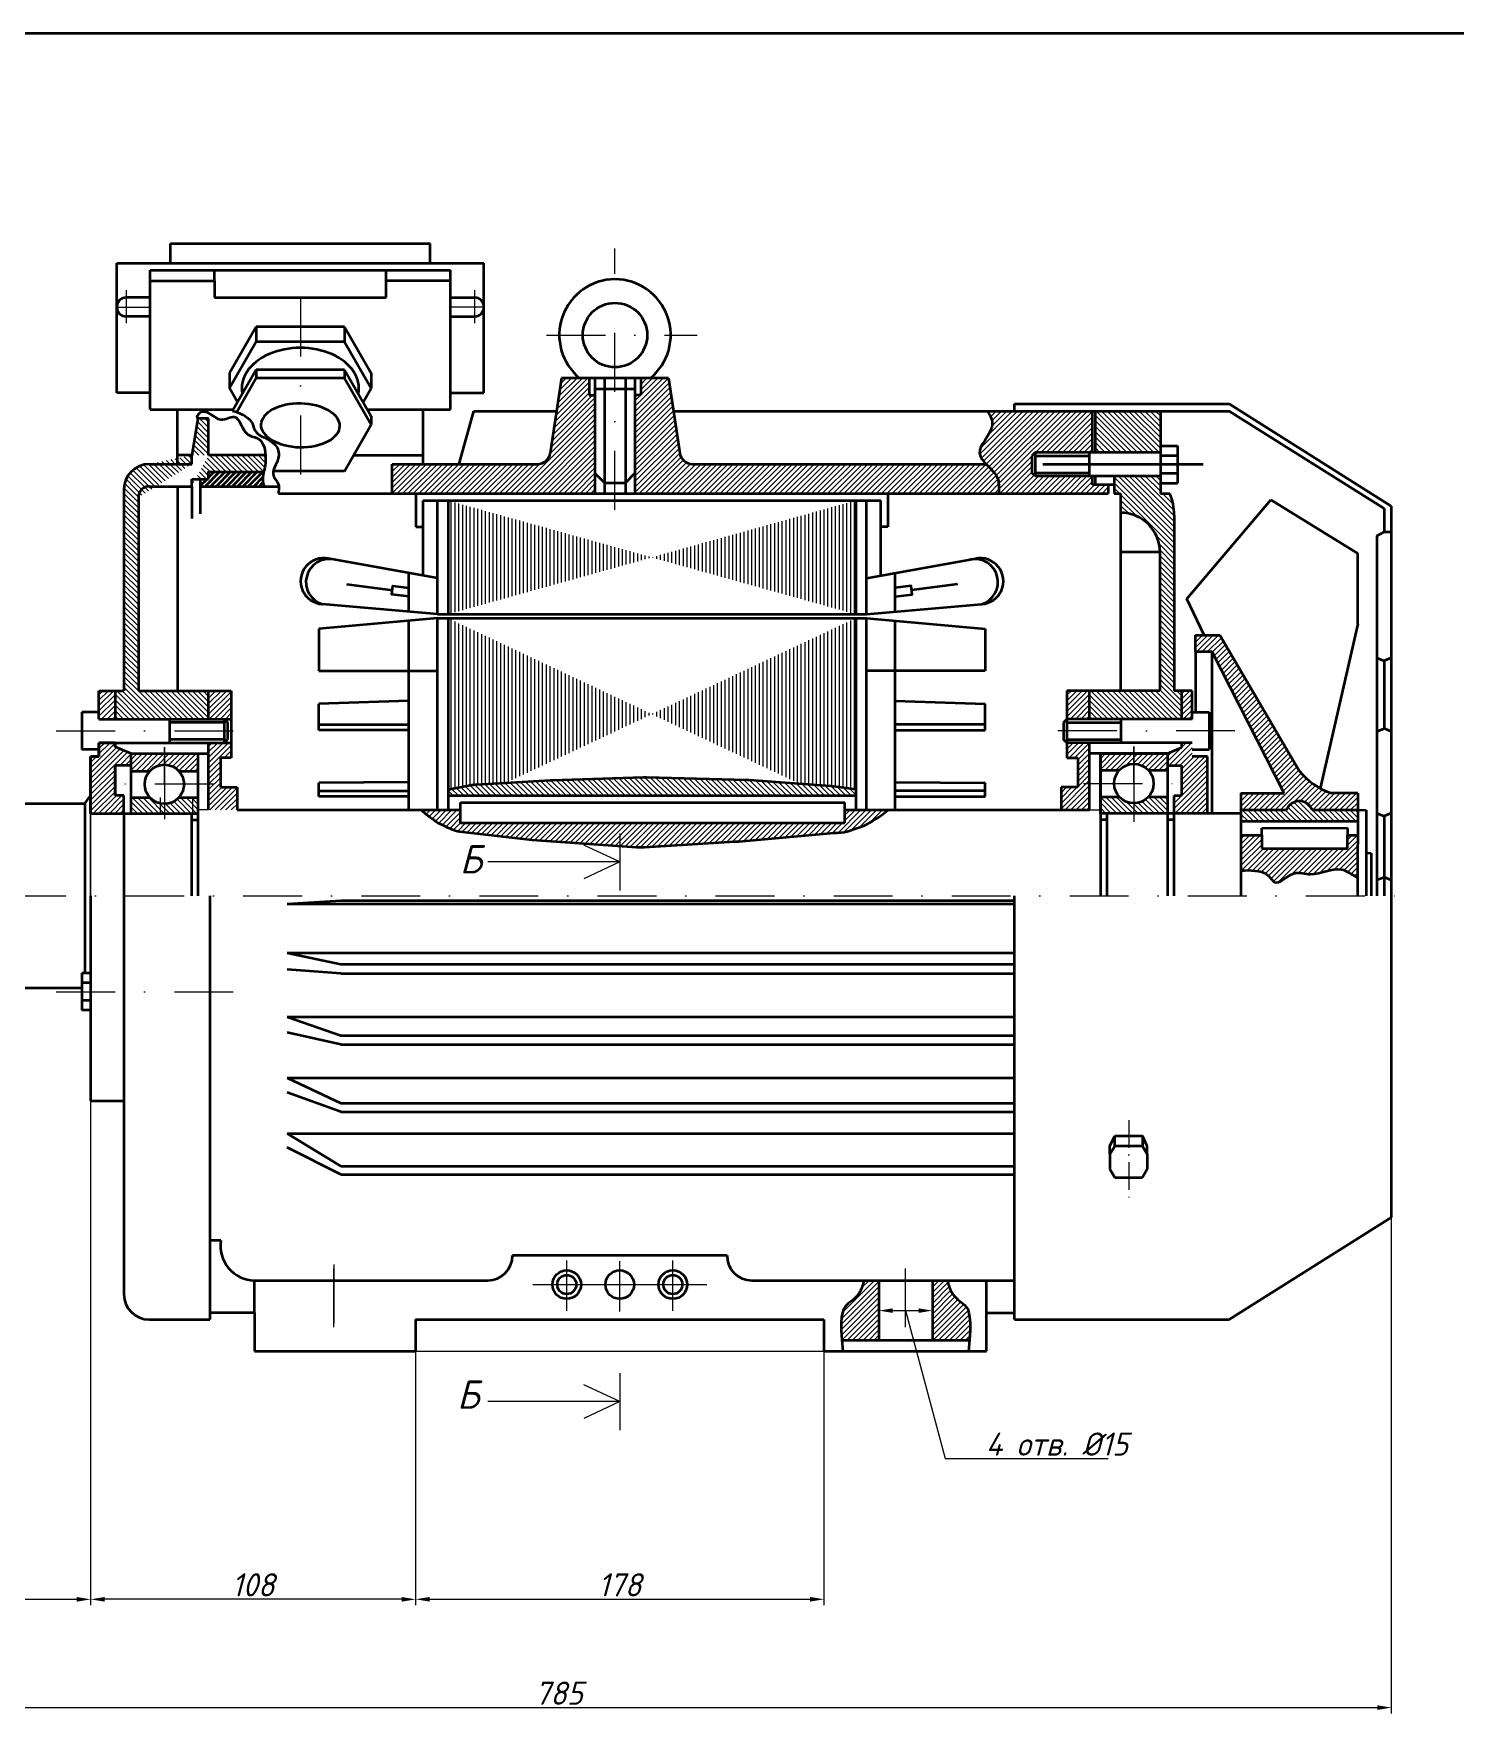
# Model space of a CAD drawing. Header units: millimetres. Extents: x 20 to 1445, y 5 to 729.
# Drawn here: x 203.1 to 510.2, y 226.2 to 589 of the extents above; entities that cross this region are included whole.
import ezdxf

# ---------------------------------------------------------------- set-up
doc = ezdxf.new("R2010")
doc.units = ezdxf.units.MM
doc.linetypes.add('ACAD_ISO10W100', pattern=[18, 12, -3, 0, -3])
doc.linetypes.add('DASHDOT', pattern=[25.4, 12.7, -6.35, 0, -6.35])
doc.styles.add('GOST', font='isocp3.shx', dxfattribs={"oblique": 15})
doc.styles.add('ЕСКД', font='GOST Common.ttf', dxfattribs={"oblique": 15})
doc.dimstyles.new('GOST', dxfattribs={"dimscale": 0, "dimtxt": 3, "dimasz": 3, "dimexe": 1.25, "dimexo": 0, "dimtad": 1, "dimtoh": 1, "dimdec": 3, "dimdsep": 46, "dimtxsty": 'GOST', "dimcen": 5, "dimadec": 3, "dimazin": 2, "dimtfac": 1, "dimtdec": 4, "dimtmove": 1, "dimatfit": 3, "dimfxl": 1, "dimtolj": 1, "dimtzin": 0, "dimarcsym": 0})

# ---------------------------------------------------------------- blocks, each defined once
blk = doc.blocks.new('*D1')
at = {"color": 0, "lineweight": -2, "transparency": 16777216}
for p, q in [((496.33, 410.12), (496.33, 226.17)), ((136.8, 382.86), (136.8, 226.17)), ((139.8, 227.42), (493.33, 227.42))]:
    blk.add_line(p, q, dxfattribs=at)
at = {"color": 0, "transparency": 16777216}
for points in [[(139.8, 227.92), (139.8, 226.92), (136.8, 227.42)], [(493.33, 227.92), (493.33, 226.92), (496.33, 227.42)]]:
    blk.add_solid(points, dxfattribs=at)
at = {"layer": 'Defpoints', "color": 0, "transparency": 16777216}
for p in [(496.33, 410.12), (136.8, 382.86), (496.33, 227.42)]:
    blk.add_point(p, dxfattribs=at)
at = {"color": 0, "transparency": 16777216, "insert": (316.56, 230.54), "char_height": 3, "attachment_point": 5, "style": 'ЕСКД'}
blk.add_mtext('\\A1;{\\H1.6667x;785}', dxfattribs=at)
blk = doc.blocks.new('*D2')
at = {"color": 0, "lineweight": -2, "transparency": 16777216}
for p, q in [((285.64, 304.42), (285.64, 249.57)), ((373.82, 304.42), (373.82, 249.57)), ((288.64, 250.82), (370.82, 250.82))]:
    blk.add_line(p, q, dxfattribs=at)
at = {"color": 0, "transparency": 16777216}
for points in [[(288.64, 251.32), (288.64, 250.32), (285.64, 250.82)], [(370.82, 251.32), (370.82, 250.32), (373.82, 250.82)]]:
    blk.add_solid(points, dxfattribs=at)
at = {"layer": 'Defpoints', "color": 0, "transparency": 16777216}
for p in [(285.64, 304.42), (373.82, 304.42), (373.82, 250.82)]:
    blk.add_point(p, dxfattribs=at)
at = {"color": 0, "transparency": 16777216, "insert": (329.73, 253.94), "char_height": 3, "width": 12.7649, "attachment_point": 5, "style": 'ЕСКД'}
blk.add_mtext('\\A1;{\\H1.6667x;178}', dxfattribs=at)
blk = doc.blocks.new('*D3')
at = {"color": 0, "lineweight": -2, "transparency": 16777216}
for p, q in [((215.45, 385.01), (215.45, 249.56)), ((285.64, 304.42), (285.64, 249.56)), ((282.64, 250.81), (218.45, 250.81))]:
    blk.add_line(p, q, dxfattribs=at)
at = {"color": 0, "transparency": 16777216}
for points in [[(218.45, 251.31), (218.45, 250.31), (215.45, 250.81)], [(282.64, 251.31), (282.64, 250.31), (285.64, 250.81)]]:
    blk.add_solid(points, dxfattribs=at)
at = {"layer": 'Defpoints', "color": 0, "transparency": 16777216}
for p in [(215.45, 385.01), (285.64, 304.42), (215.45, 250.81)]:
    blk.add_point(p, dxfattribs=at)
at = {"color": 0, "transparency": 16777216, "insert": (250.54, 253.94), "char_height": 3, "attachment_point": 5, "style": 'ЕСКД'}
blk.add_mtext('\\A1;{\\H1.6667x;108}', dxfattribs=at)
blk = doc.blocks.new('*D4')
at = {"color": 0, "lineweight": -2, "transparency": 16777216}
for p, q in [((215.45, 385.01), (215.45, 249.56)), ((136.8, 382.86), (136.8, 249.56)), ((139.8, 250.81), (212.45, 250.81))]:
    blk.add_line(p, q, dxfattribs=at)
at = {"color": 0, "transparency": 16777216}
for points in [[(139.8, 251.31), (139.8, 250.31), (136.8, 250.81)], [(212.45, 251.31), (212.45, 250.31), (215.45, 250.81)]]:
    blk.add_solid(points, dxfattribs=at)
at = {"layer": 'Defpoints', "color": 0, "transparency": 16777216}
for p in [(215.45, 385.01), (136.8, 382.86), (215.45, 250.81)]:
    blk.add_point(p, dxfattribs=at)
at = {"color": 0, "transparency": 16777216, "insert": (176.12, 253.94), "char_height": 3, "attachment_point": 5, "style": 'ЕСКД'}
blk.add_mtext('\\A1;{\\H1.6667x;110}', dxfattribs=at)
blk = doc.blocks.new('*D10')
at = {"color": 0, "lineweight": -2, "transparency": 16777216}
for p, q in [((385.69, 319.7), (385.69, 311.92)), ((397.25, 319.7), (397.25, 311.92)), ((388.69, 313.17), (394.25, 313.17)), ((391.47, 313.17), (400.03, 281.21)), ((400.03, 281.21), (435.23, 281.21))]:
    blk.add_line(p, q, dxfattribs=at)
at = {"color": 0, "transparency": 16777216}
for points in [[(388.69, 313.67), (388.69, 312.67), (385.69, 313.17)], [(394.25, 313.67), (394.25, 312.67), (397.25, 313.17)]]:
    blk.add_solid(points, dxfattribs=at)
at = {"layer": 'Defpoints', "color": 0, "transparency": 16777216}
for p in [(385.69, 319.7), (397.25, 319.7), (397.25, 313.17)]:
    blk.add_point(p, dxfattribs=at)
at = {"color": 0, "transparency": 16777216, "insert": (424.15, 284.34), "char_height": 3, "width": 46.9932, "attachment_point": 5, "style": 'ЕСКД'}
blk.add_mtext('\\A1;{\\H1.6667x;4 отв. %%C15}', dxfattribs=at)

msp = doc.modelspace()

# ---------------------------------------------------------------- hatches: boundary and pattern name
at = {"transparency": 33554687}
h = msp.add_hatch(dxfattribs=at)
h.set_pattern_fill('ANSI31', color=256, scale=0.2588, style=0)
h.paths.add_polyline_path([(280.5682, 496.0261), (280.5682, 489.6641), (324.3803, 489.6641), (324.3803, 510.9094), (323.1547, 510.9094), (323.1547, 514.5581), (317.1175, 514.5581), (314.7262, 498.4045, -0.37179416), (311.9697, 496.0261)])
h = msp.add_hatch(dxfattribs=at)
h.set_pattern_fill('ANSI31', color=256, scale=0.2588, style=0)
edge = h.paths.add_edge_path()
edge.add_arc((345.4304, 498.8126), 2.7865, 188.420639, 270, ccw=False)
edge.add_line((342.6739, 498.4045), (340.2826, 514.5581))
edge.add_line((340.2826, 514.5581), (334.2455, 514.5581))
edge.add_line((334.2455, 514.5581), (334.2455, 510.9094))
edge.add_line((334.2455, 510.9094), (333.0198, 510.9094))
edge.add_line((333.0198, 510.9094), (333.0198, 489.6641))
edge.add_line((333.0198, 489.6641), (411.5951, 489.6641))
edge.add_spline(control_points=[(411.5951, 489.6641), (411.5888, 491.004), (411.7339, 493.3247), (409.7655, 495.0699), (408.8526, 496.0261)], knot_values=[34.77388704, 34.77388704, 34.77388704, 34.77388704, 40.46308033, 47.64627393, 47.64627393, 47.64627393, 47.64627393], degree=3, periodic=0)
edge.add_line((408.8526, 496.0261), (345.4304, 496.0261))
h = msp.add_hatch(dxfattribs=at)
h.set_pattern_fill('ANSI31', color=256, scale=0.2588, angle=90)
edge = h.paths.add_edge_path()
edge.add_arc((228.1156, 488.8539), 2.3545, 90, 180, ccw=False)
edge.add_line((228.1156, 491.2084), (237.3267, 491.2084))
edge.add_line((237.3267, 491.2084), (237.3267, 492.7527))
edge.add_line((237.3267, 492.7527), (240.9302, 492.7527))
edge.add_line((240.9302, 492.7527), (240.9302, 494.3139))
edge.add_line((240.9302, 494.3139), (252.8514, 494.3139))
edge.add_spline(control_points=[(252.8514, 494.3139), (252.9172, 494.6145), (253.1639, 495.6807), (253.262, 496.7729), (253.2264, 497.7341), (253.2149, 497.9174)], knot_values=[19.54922402, 19.54922402, 19.54922402, 19.54922402, 20.37123692, 22.49416453, 22.98678293, 22.98678293, 22.98678293, 22.98678293], degree=3, periodic=0)
edge.add_line((253.2149, 497.9174), (240.9302, 497.9174))
edge.add_line((240.9302, 497.9174), (240.9302, 505.8965))
edge.add_line((240.9302, 505.8965), (238.6137, 505.8965))
edge.add_line((238.6137, 505.8965), (237.3267, 497.9174))
edge.add_line((237.3267, 497.9174), (237.3267, 496.0261))
edge.add_line((237.3267, 496.0261), (228.1156, 496.0261))
edge.add_arc((228.1156, 490.566), 5.4601, 90, 180)
edge.add_line((222.6555, 490.566), (222.6555, 447.0453))
edge.add_line((222.6555, 447.0453), (220.7251, 447.0453))
edge.add_line((220.7251, 447.0453), (220.7251, 440.9447))
edge.add_line((220.7251, 440.9447), (240.9302, 440.9447))
edge.add_line((240.9302, 440.9447), (240.9302, 447.0453))
edge.add_line((240.9302, 447.0453), (225.761, 447.0453))
edge.add_line((225.761, 447.0453), (225.761, 488.8539))
edge = h.paths.add_edge_path()
edge.add_line((240.9302, 497.9174), (240.9302, 505.8965))
edge.add_line((238.6137, 505.8965), (237.3267, 497.9174))
edge.add_line((228.1156, 496.0261), (237.3267, 496.0261))
edge.add_arc((228.1156, 490.566), 5.4601, 90, 180)
edge.add_line((228.1156, 491.2084), (237.3267, 491.2084))
h = msp.add_hatch(dxfattribs=at)
h.set_pattern_fill('ANSI31', color=256, scale=0.2588, angle=90)
edge = h.paths.add_edge_path()
edge.add_line((238.6137, 505.8965), (237.3267, 497.9174))
edge.add_line((240.9302, 497.9174), (240.9302, 505.8965))
h = msp.add_hatch(dxfattribs=at)
h.set_pattern_fill('ANSI31', color=256, scale=0.2588, style=0)
edge = h.paths.add_edge_path()
edge.add_line((431.846, 507.4587), (409.0918, 507.4587))
edge.add_spline(control_points=[(409.0918, 507.4587), (409.9389, 506.2426), (411.068, 503.4378), (406.2319, 499.121), (408.1224, 496.791), (408.8526, 496.0261)], knot_values=[9.31465803, 9.31465803, 9.31465803, 9.31465803, 17.00742285, 29.02718341, 34.77388704, 34.77388704, 34.77388704, 34.77388704], degree=3, periodic=0)
edge.add_spline(control_points=[(408.8526, 496.0261), (409.7655, 495.0699), (411.7339, 493.3247), (411.5888, 491.004), (411.5951, 489.6641)], knot_values=[34.77388704, 34.77388704, 34.77388704, 34.77388704, 41.95708065, 47.64627393, 47.64627393, 47.64627393, 47.64627393], degree=3, periodic=0)
edge.add_line((411.5951, 489.6641), (435.2228, 489.6641))
edge.add_line((435.2228, 489.6641), (435.2228, 491.5239))
edge.add_line((435.2228, 491.5239), (431.846, 491.5239))
edge.add_line((431.846, 491.5239), (431.846, 493.3837))
edge.add_line((431.846, 493.3837), (419.4491, 493.3837))
edge.add_line((419.4491, 493.3837), (418.7211, 494.1117))
edge.add_line((418.7211, 494.1117), (418.7211, 497.8035))
edge.add_line((418.7211, 497.8035), (419.4491, 498.5315))
edge.add_line((419.4491, 498.5315), (431.846, 498.5315))
edge.add_line((431.846, 498.5315), (431.846, 507.4587))
h = msp.add_hatch(dxfattribs=at)
h.set_pattern_fill('ANSI31', color=256, scale=0.2588, angle=90)
h.paths.add_polyline_path([(437.6296, 424.1419), (433.5242, 424.1419), (433.5242, 420.5384), (448.0045, 420.5384), (448.0045, 424.1419), (443.899, 424.1419, -0.44051596)])
h.paths.add_polyline_path([(446.4751, 498.5315), (446.4751, 507.4587), (432.3712, 507.4587), (432.3712, 498.5315)])
h.paths.add_polyline_path([(446.4751, 489.6641), (446.4751, 493.3837), (436.4811, 493.3837), (436.4811, 489.6641), (437.8998, 489.6641), (437.8998, 485.5015, -0.41421356), (446.3768, 477.0245), (446.3768, 447.0453), (431.2077, 447.0453), (431.2077, 440.9447), (451.0461, 440.9447), (451.0461, 447.0453), (449.4823, 447.0453), (449.4823, 485.0161, 0.10359955), (448.5088, 489.6641)])
h = msp.add_hatch(dxfattribs=at)
h.set_pattern_fill('ANSI31', color=256, scale=0.2588, angle=90)
edge = h.paths.add_edge_path()
edge.add_line((228.1156, 496.0261), (237.3267, 496.0261))
edge.add_arc((228.1156, 490.566), 5.4601, 90, 180)
edge.add_line((228.1156, 491.2084), (237.3267, 491.2084))
edge.add_arc((228.1156, 488.8539), 2.3545, 90, 180)
at = {"lineweight": 50, "transparency": 33554687}
h = msp.add_hatch(dxfattribs=at)
h.set_pattern_fill('ANSI31', color=256, scale=0.2588, style=0)
edge = h.paths.add_edge_path()
edge.add_spline(control_points=[(253.0423, 491.2084), (252.4027, 492.0389), (252.6065, 493.197), (252.8514, 494.3139)], knot_values=[45.97356586, 45.97356586, 45.97356586, 45.97356586, 52.08262176, 52.08262176, 52.08262176, 52.08262176], degree=3, periodic=0)
edge.add_line((252.8514, 494.3139), (240.9302, 494.3139))
edge.add_line((240.9302, 494.3139), (240.9302, 492.7527))
edge.add_line((240.9302, 492.7527), (239.1285, 492.7527))
edge.add_line((239.1285, 492.7527), (239.1285, 491.2084))
edge.add_line((239.1285, 491.2084), (253.0423, 491.2084))
at = {"transparency": 33554687}
h = msp.add_hatch(dxfattribs=at)
h.set_pattern_fill('ANSI31', color=256, scale=0.2588, angle=45, style=0)
h.paths.add_polyline_path([(292.6655, 488.1197), (292.6655, 463.6115), (336.6792, 475.8656)])
h.paths.add_polyline_path([(380.6928, 488.1197), (336.6792, 475.8656), (380.6928, 463.6115)])
h = msp.add_hatch(dxfattribs=at)
h.set_pattern_fill('ANSI31', color=256, scale=0.2588, angle=45, style=0)
edge = h.paths.add_edge_path()
edge.add_line((292.6655, 425.7367), (297.3987, 426.6449))
edge.add_arc((299.4839, 415.778), 11.0651, 93.318156, 100.862421, ccw=False)
edge.add_line((298.8434, 426.8246), (305.1791, 427.1919))
edge.add_line((305.1791, 427.1919), (336.6792, 442.0076))
edge.add_line((336.6792, 442.0076), (292.6655, 462.7089))
edge.add_line((292.6655, 462.7089), (292.6655, 425.7367))
edge = h.paths.add_edge_path()
edge.add_line((375.9075, 426.4555), (380.6928, 425.8095))
edge.add_line((380.6928, 425.8095), (380.6928, 462.7089))
edge.add_line((380.6928, 462.7089), (336.6792, 442.0076))
edge.add_line((336.6792, 442.0076), (368.5811, 427.0029))
edge.add_line((368.5811, 427.0029), (375.2193, 426.5266))
edge.add_arc((374.4272, 415.4898), 11.0651, 82.312184, 85.895344, ccw=False)
h = msp.add_hatch(dxfattribs=at)
h.set_pattern_fill('ANSI31', color=256, scale=0.2588, style=0)
h.paths.add_polyline_path([(473.2201, 424.9098), (463.8962, 424.9098), (463.8962, 421.3063), (473.7378, 421.3063, -0.69407154), (479.27, 421.3063), (489.1116, 421.3063), (489.1154, 424.9098), (483.4932, 424.9098, -0.15316732), (476.3929, 429.9184), (459.3472, 459.0491), (454.0591, 459.0491), (454.0591, 455.4456), (457.6626, 455.4456)])
h = msp.add_hatch(dxfattribs=at)
h.set_pattern_fill('ANSI31', color=256, scale=0.2588)
h.paths.add_polyline_path([(245.8206, 447.0453), (240.9302, 447.0453), (240.9302, 440.9447), (245.8206, 440.9447)])
h.paths.add_polyline_path([(220.7251, 447.0453), (217.2572, 447.0453), (217.2572, 440.9447), (220.7251, 440.9447)])
h.paths.add_polyline_path([(224.1334, 433.4804), (220.7251, 434.9593), (220.7251, 435.7969), (217.2572, 435.7969), (217.2572, 432.884), (215.4486, 432.884), (215.4486, 420.5384), (222.6555, 420.5384), (222.6555, 424.3993), (220.7251, 424.3993), (220.7251, 430.9065), (224.1334, 430.9065)])
h.paths.add_polyline_path([(243.5041, 432.5796), (245.8206, 432.5796), (245.8206, 435.7969), (240.9302, 435.7969), (240.9302, 421.3063), (247.1075, 421.3063), (247.1075, 426.1967), (243.5041, 426.1967)])
h.paths.add_polyline_path([(224.1334, 433.4804), (224.1334, 429.7192), (228.2388, 429.7192, -0.44051596), (234.5082, 429.7192), (238.6137, 429.7192), (238.6137, 433.4804)])
h = msp.add_hatch(dxfattribs=at)
h.set_pattern_fill('ANSI31', color=256, scale=0.2588)
h.paths.add_polyline_path([(448.0045, 433.4804), (433.5242, 433.4804), (433.5242, 429.877), (437.6296, 429.877, -0.44051596), (443.899, 429.877), (448.0045, 429.877)])
h.paths.add_polyline_path([(431.2077, 447.0453), (426.3173, 447.0453), (426.3173, 440.9447), (431.2077, 440.9447)])
h.paths.add_polyline_path([(428.6338, 432.5796), (428.6338, 426.1967), (425.0303, 426.1967), (425.0303, 421.3063), (431.2077, 421.3063), (431.2077, 435.7969), (426.3173, 435.7969), (426.3173, 432.5796)])
h.paths.add_polyline_path([(453.3432, 447.0453), (451.0461, 447.0453), (451.0461, 440.9447), (453.3432, 440.9447)])
h.paths.add_polyline_path([(453.3432, 432.884), (453.3432, 435.7969), (451.0461, 435.7969), (451.0461, 434.8002), (448.0045, 433.4804), (448.0045, 430.9065), (451.0461, 430.9065), (451.0461, 424.3993), (449.4823, 424.3993), (449.4823, 420.5384), (456.6892, 420.5384), (456.6892, 432.884)])
h = msp.add_hatch(dxfattribs=at)
h.set_pattern_fill('ANSI31', scale=0.2588, angle=90)
h.paths.add_polyline_path([(380.6928, 424.4015), (380.6928, 425.8095), (375.9075, 426.4555, 0.01563576), (375.2193, 426.5266), (357.6808, 427.7852, 0.01111078), (357.1896, 427.8095), (335.5383, 428.3985, 0.01481008), (334.8829, 428.3969), (315.0799, 427.7623, 0.00646889), (314.7939, 427.7494), (298.8434, 426.8246, 0.03292996), (297.3987, 426.6449), (292.6655, 425.7367), (292.6655, 424.4015)])
h = msp.add_hatch(dxfattribs=at)
h.set_pattern_fill('ANSI31', color=256, scale=0.2588, angle=90)
edge = h.paths.add_edge_path()
edge.add_line((224.1334, 423.9841), (228.2388, 423.9841))
edge.add_arc((231.3735, 426.8516), 4.2484, 222.451485, 317.548515)
edge.add_line((234.5082, 423.9841), (238.6137, 423.9841))
edge.add_line((238.6137, 423.9841), (238.6137, 420.5384))
edge.add_line((238.6137, 420.5384), (224.1334, 420.5384))
edge.add_line((224.1334, 420.5384), (224.1334, 423.9841))
h = msp.add_hatch(dxfattribs=at)
h.set_pattern_fill('ANGLE')
h.set_pattern_definition([(0, (0, 0), (0, 6.985), [5.08, -1.905]), (90, (0, 0), (-6.985, 4e-16), [5.08, -1.905])])
edge = h.paths.add_edge_path()
edge.add_line((234.5082, 423.9841), (238.6137, 423.9841))
edge.add_line((238.6137, 420.5384), (238.6137, 423.9841))
edge.add_line((224.1334, 420.5384), (238.6137, 420.5384))
edge.add_line((224.1334, 420.5384), (224.1334, 423.9841))
edge.add_line((224.1334, 423.9841), (228.2388, 423.9841))
h = msp.add_hatch(dxfattribs=at)
h.set_pattern_fill('ANSI31', scale=0.2588)
h.paths.add_polyline_path([(378.8511, 416.6526), (382.6043, 417.9861, 0.02484791), (385.6607, 419.7782), (387.7396, 421.3063), (383.0093, 421.3063), (378.3394, 421.3063), (378.3394, 418.4983), (295.3444, 418.4983), (295.3444, 421.3063), (290.349, 421.3063), (286.8246, 421.3063), (287.8647, 420.4093, 0.01403168), (290.4567, 418.5302), (291.7114, 417.9514, 0.06620504), (295.0939, 416.643), (310.8001, 414.875), (333.3655, 413.2889, 0.03802737), (335.046, 413.265), (354.5669, 414.4736, 0.01946971), (355.4273, 414.5158), (376.0639, 416.334, 0.02564715)])
h = msp.add_hatch(dxfattribs=at)
h.set_pattern_fill('ANSI31', color=256, scale=0.2588, angle=90, style=0)
edge = h.paths.add_edge_path()
edge.add_line((463.8962, 418.8717), (489.1091, 418.8717))
edge.add_line((489.1091, 418.8717), (489.1116, 421.3063))
edge.add_line((489.1116, 421.3063), (479.27, 421.3063))
edge.add_arc((476.5039, 420.2736), 2.9526, 20.473171, 159.526829)
edge.add_line((473.7378, 421.3063), (463.8962, 421.3063))
edge.add_line((463.8962, 421.3063), (463.8962, 418.8717))
h = msp.add_hatch(dxfattribs=at)
h.set_pattern_fill('ANSI31', color=256, scale=0.2588, style=0)
edge = h.paths.add_edge_path()
edge.add_spline(control_points=[(463.8962, 408.1984), (465.8415, 408.3688), (469.7483, 408.2196), (471.2859, 404.2327), (475.0397, 408.618), (479.9055, 406.5502), (484.8815, 409.786), (487.8908, 407.3116), (489.0964, 406.6849)], knot_values=[8.39764704, 8.39764704, 8.39764704, 8.39764704, 15.65161844, 20.21215071, 29.15591881, 36.1428954, 49.20022098, 56.92013542, 56.92013542, 56.92013542, 56.92013542], degree=3, periodic=0)
edge.add_line((489.0964, 406.6849), (489.1059, 415.8297))
edge.add_line((489.1059, 415.8297), (486.9091, 415.832))
edge.add_line((486.9091, 415.832), (486.9061, 412.9685))
edge.add_line((486.9061, 412.9685), (468.3715, 412.9685))
edge.add_line((468.3715, 412.9685), (468.3715, 415.8514))
edge.add_line((468.3715, 415.8514), (463.8962, 415.856))
edge.add_line((463.8962, 415.856), (463.8962, 408.1984))
h = msp.add_hatch(dxfattribs=at)
h.set_pattern_fill('ANSI31', color=256, scale=0.2588, style=0)
edge = h.paths.add_edge_path()
edge.add_line((385.6919, 319.6991), (382.4705, 319.6991))
edge.add_spline(control_points=[(382.4705, 319.6991), (382.2427, 318.8096), (381.3118, 315.8537), (378.3299, 314.8701), (377.2716, 312.0611), (377.6941, 306.7246)], knot_values=[8.84154365, 8.84154365, 8.84154365, 8.84154365, 12.07851038, 19.7343452, 27.98382596, 27.98382596, 27.98382596, 27.98382596], degree=3, periodic=0)
edge.add_line((377.6941, 306.7246), (385.6919, 306.7246))
edge.add_line((385.6919, 306.7246), (385.6919, 319.6991))
edge = h.paths.add_edge_path()
edge.add_line((397.2469, 306.7246), (405.2447, 306.7246))
edge.add_spline(control_points=[(405.2447, 306.7246), (405.6672, 312.0611), (404.6089, 314.8701), (401.627, 315.8537), (400.6961, 318.8096), (400.4683, 319.6991)], knot_values=[8.84154365, 8.84154365, 8.84154365, 8.84154365, 17.09102441, 24.74685923, 27.98382596, 27.98382596, 27.98382596, 27.98382596], degree=3, periodic=0)
edge.add_line((400.4683, 319.6991), (397.2469, 319.6991))
edge.add_line((397.2469, 319.6991), (397.2469, 306.7246))

# ---------------------------------------------------------------- linework, layer by layer
at = {"lineweight": 50, "transparency": 33554687}
for p, q in [((836.0071, 589), (20, 589)), ((232.6937, 543.6969), (288.8047, 543.6969)), ((232.6937, 539.4045), (232.6937, 543.6969)), ((288.8047, 539.4045), (288.8047, 543.6969)), ((221.1112, 511.3928), (221.1112, 539.4045)), ((221.1112, 539.4045), (300.3872, 539.4045)), ((228.3181, 507.7893), (228.3181, 537.9039)), ((228.3181, 537.9039), (293.1803, 537.9039)), ((228.3181, 537.9039), (228.3181, 537.9039)), ((242.2171, 535.5874), (242.2171, 537.9039)), ((279.2813, 531.9839), (279.2813, 537.9039)), ((293.1803, 507.7893), (293.1803, 537.9039)), ((300.3872, 511.3928), (300.3872, 539.4045)), ((228.3181, 535.5874), (242.2171, 535.5874)), ((242.2171, 535.5874), (242.2171, 531.9839)), ((293.1803, 535.5874), (279.2813, 535.5874)), ((228.3181, 531.9839), (223.1501, 531.9839)), ((228.3181, 531.9839), (225.4913, 531.9839)), ((242.2171, 531.9839), (279.2813, 531.9839)), ((293.1803, 531.9839), (296.0071, 531.9839)), ((293.1803, 531.9839), (298.3483, 531.9839)), ((228.3181, 527.906), (223.1501, 527.906)), ((293.1803, 527.906), (298.3483, 527.906)), ((251.2258, 525.6695), (245.4345, 515.6388)), ((270.2726, 525.6695), (251.2258, 525.6695)), ((251.2258, 525.6695), (251.2258, 522.4282)), ((270.2726, 525.6695), (276.0639, 515.6388)), ((270.2726, 525.6695), (270.2726, 522.4282)), ((251.2258, 522.4282), (245.4345, 512.3974)), ((270.2726, 522.4282), (251.2258, 522.4282)), ((270.2726, 522.4282), (276.0639, 512.3974)), ((245.4345, 515.6388), (245.4345, 512.3974)), ((251.2258, 516.3696), (246.1222, 507.5299)), ((270.2726, 516.3696), (251.2258, 516.3696)), ((251.2258, 516.3696), (251.2258, 514.582)), ((270.2726, 516.3696), (270.2726, 514.582)), ((270.2726, 516.3696), (276.0639, 506.3388)), ((276.0639, 515.6388), (276.0639, 512.3974)), ((247.1835, 509.3681), (245.4345, 512.3974)), ((251.2258, 514.582), (246.9933, 507.2511)), ((270.2726, 514.582), (251.2258, 514.582)), ((270.2726, 514.582), (276.0639, 504.5512)), ((274.3149, 509.3681), (276.0639, 512.3974)), ((317.1175, 514.5581), (314.7262, 498.4045)), ((340.2826, 514.5581), (317.1175, 514.5581)), ((317.1175, 514.5581), (317.1175, 514.5581)), ((323.1547, 514.5581), (323.1547, 510.9094)), ((324.3803, 514.5581), (324.3803, 489.6641)), ((333.0198, 512.2001), (324.3803, 512.2001)), ((326.4395, 514.5581), (326.4395, 489.6641)), ((330.9607, 514.5581), (330.9607, 489.6641)), ((333.0198, 514.5581), (333.0198, 489.6641)), ((334.2455, 514.5581), (334.2455, 510.9094)), ((340.2826, 514.5581), (342.6739, 498.4045)), ((340.2826, 514.5581), (340.2826, 514.5581)), ((228.3181, 511.3928), (221.1112, 511.3928)), ((293.1803, 511.3928), (300.3872, 511.3928)), ((323.1547, 510.9094), (324.3803, 510.9094)), ((334.2455, 510.9094), (333.0198, 510.9094)), ((414.9921, 509.0031), (461.3223, 509.0031)), ((414.9921, 507.4587), (414.9921, 509.0031)), ((496.3273, 486.9586), (461.3223, 509.0031)), ((228.3181, 507.7893), (246.2719, 507.7893)), ((234.238, 496.0261), (234.238, 507.7893)), ((238.6137, 505.8965), (237.3267, 497.9174)), ((240.9302, 505.8965), (238.6137, 505.8965)), ((240.9302, 497.9174), (240.9302, 505.8965)), ((270.2726, 494.5204), (276.0639, 504.5512)), ((275.2264, 507.7893), (293.1803, 507.7893)), ((276.0639, 506.3388), (276.0639, 504.5512)), ((287.2603, 496.0261), (287.2603, 507.7893)), ((295.0333, 496.0753), (298.2166, 507.4587)), ((298.2166, 507.4587), (316.0666, 507.4587)), ((341.3336, 507.4587), (410.3011, 507.4587)), ((409.0918, 507.4587), (461.3223, 507.4587)), ((414.9921, 507.4587), (414.9921, 507.4587)), ((431.846, 498.5315), (431.846, 507.4587)), ((432.3712, 507.4587), (432.3712, 498.5315)), ((446.4751, 507.4587), (446.4751, 489.6641)), ((494.7829, 486.3869), (461.3223, 507.4587)), ((237.3267, 497.9174), (234.238, 497.9174)), ((237.3267, 496.0261), (237.3267, 497.9174)), ((253.2149, 497.9174), (240.9302, 497.9174)), ((272.2339, 497.9174), (287.2603, 497.9174)), ((419.4491, 498.5315), (418.7211, 497.8035)), ((418.7211, 497.8035), (418.7211, 494.1117)), ((446.4751, 498.5315), (419.4491, 498.5315)), ((419.4491, 498.5315), (419.4491, 493.3837)), ((419.4491, 497.8035), (431.1629, 497.8035)), ((431.1629, 493.3837), (431.1629, 498.5315)), ((446.4751, 499.9879), (450.1565, 499.9879)), ((446.4751, 497.8766), (450.1565, 497.8766)), ((450.1565, 499.9879), (450.1565, 491.9272)), ((228.1156, 496.0261), (237.3267, 496.0261)), ((240.9302, 494.3139), (252.8514, 494.3139)), ((240.9302, 492.7527), (240.9302, 494.3139)), ((270.2726, 494.5204), (254.9162, 494.5204)), ((280.5682, 496.0261), (311.9697, 496.0261)), ((280.5682, 489.6641), (280.5682, 496.0261)), ((324.3803, 494.0497), (326.4395, 491.9905)), ((333.0198, 494.0497), (330.9607, 491.9905)), ((345.4304, 496.0261), (408.8526, 496.0261)), ((419.4491, 493.3837), (418.7211, 494.1117)), ((419.4491, 494.1117), (431.1629, 494.1117)), ((455.6935, 495.9576), (421.1182, 495.9576)), ((431.5464, 495.9576), (431.5464, 495.9576)), ((431.846, 491.5239), (431.846, 493.4898)), ((446.4751, 494.0386), (450.1565, 494.0386)), ((222.6555, 490.566), (222.6555, 447.0453)), ((228.1156, 491.2084), (237.3267, 491.2084)), ((234.238, 491.2084), (234.238, 447.0453)), ((237.3267, 491.2084), (237.3267, 492.7527)), ((237.3267, 492.7527), (240.9302, 492.7527)), ((237.3267, 491.2084), (237.3267, 484.2379)), ((239.1285, 492.7527), (239.1285, 491.2084)), ((239.1285, 491.2084), (256.115, 491.2084)), ((239.1285, 491.2084), (239.1285, 485.2881)), ((326.4395, 491.9905), (330.9607, 491.9905)), ((446.4751, 493.3837), (419.4491, 493.3837)), ((436.4811, 491.5239), (431.846, 491.5239)), ((432.3712, 493.3837), (432.3712, 491.5239)), ((433.7688, 493.3837), (433.7688, 493.3837)), ((435.2228, 491.5239), (435.2228, 489.6641)), ((436.4811, 493.3837), (436.4811, 489.6641)), ((446.4751, 491.9272), (450.1565, 491.9272)), ((225.761, 488.8539), (225.761, 447.0453)), ((256.0197, 489.6641), (411.5951, 489.6641)), ((285.716, 489.6641), (285.716, 482.4572)), ((287.2603, 488.1197), (386.098, 488.1197)), ((287.2603, 471.935), (287.2603, 488.1197)), ((290.349, 463.6115), (290.349, 488.1197)), ((292.6655, 488.1197), (292.6655, 463.6115)), ((380.6928, 488.1197), (380.6928, 463.6115)), ((383.0093, 463.6115), (383.0093, 488.1197)), ((386.098, 471.935), (386.098, 488.1197)), ((387.6423, 489.6641), (387.6423, 482.4572)), ((411.5951, 489.6641), (435.2228, 489.6641)), ((436.4811, 489.6641), (437.8998, 489.6641)), ((437.8998, 489.6641), (437.8998, 447.0453)), ((446.4751, 489.6641), (448.5088, 489.6641)), ((452.1912, 466.8947), (470.3608, 488.2796)), ((470.3608, 488.2796), (489.1116, 476.7088)), ((494.7829, 486.3869), (494.7829, 481.3968)), ((496.3273, 486.9586), (496.3273, 333.2791)), ((449.4823, 485.0161), (449.4823, 447.0453)), ((285.716, 482.4572), (287.2603, 482.4572)), ((387.6423, 482.4572), (386.098, 482.4572)), ((493.2386, 480.5117), (494.7829, 481.3968)), ((493.2386, 480.5117), (493.2386, 402.7743)), ((494.7829, 481.3968), (496.3273, 481.3968)), ((290.349, 471.3826), (266.765, 475.6001)), ((383.0093, 471.3826), (406.5933, 475.6001)), ((446.3768, 477.0245), (437.8998, 477.0245)), ((446.3768, 477.0245), (446.3768, 447.0453)), ((489.1116, 461.4898), (489.1116, 476.7088)), ((284.1717, 464.1519), (284.1717, 472.4873)), ((389.1867, 464.1519), (389.1867, 472.4873)), ((270.6846, 470.0832), (280.6116, 468.7737)), ((402.6737, 470.0832), (392.7467, 468.7737)), ((290.349, 463.6115), (265.4728, 465.7711)), ((383.0093, 463.6115), (407.8855, 465.7711)), ((455.9405, 459.0491), (452.1912, 466.8947)), ((290.349, 462.7089), (264.708, 460.4656)), ((284.1717, 421.3063), (284.1717, 462.1685)), ((290.349, 463.6115), (383.0093, 463.6115)), ((290.349, 462.7089), (383.0093, 462.7089)), ((290.349, 421.3063), (290.349, 462.7089)), ((292.6655, 462.7089), (292.6655, 421.3063)), ((380.6928, 462.7089), (380.6928, 421.3063)), ((383.0093, 421.3063), (383.0093, 462.7089)), ((383.0093, 462.7089), (408.6503, 460.4656)), ((389.1867, 421.3063), (389.1867, 462.1685)), ((489.1116, 461.4898), (481.0176, 425.9659)), ((264.708, 460.4656), (264.708, 452.5872)), ((408.6503, 460.4656), (408.6503, 452.5872)), ((454.0591, 459.0491), (459.3472, 459.0491)), ((454.0591, 455.4456), (454.0591, 459.0491)), ((459.3472, 459.0491), (476.3929, 429.9184)), ((454.0591, 455.4456), (454.0591, 442.4012)), ((457.6626, 455.4456), (454.0591, 455.4456)), ((457.6626, 420.698), (457.6626, 455.4456)), ((473.2201, 424.9098), (457.6626, 455.4456)), ((493.2386, 454.146), (494.7829, 453.5459)), ((496.3273, 454.1953), (494.7829, 453.5459)), ((494.7829, 453.5459), (494.7829, 438.8704)), ((264.708, 452.5872), (264.708, 451.3577)), ((264.708, 451.3577), (284.1717, 451.3577)), ((284.1717, 451.3577), (290.349, 451.3577)), ((389.1867, 451.3577), (383.0093, 451.3577)), ((408.6503, 451.3577), (389.1867, 451.3577)), ((408.6503, 452.5872), (408.6503, 451.3577)), ((217.2572, 447.0453), (222.6555, 447.0453)), ((217.2572, 440.9447), (217.2572, 447.0453)), ((220.7251, 447.0453), (220.7251, 440.9447)), ((225.761, 447.0453), (245.8206, 447.0453)), ((240.9302, 440.9447), (240.9302, 447.0453)), ((245.8206, 447.0453), (245.8206, 432.5796)), ((446.3768, 447.0453), (426.3173, 447.0453)), ((426.3173, 447.0453), (426.3173, 432.5796)), ((431.2077, 440.9447), (431.2077, 447.0453)), ((453.3432, 447.0453), (449.4823, 447.0453)), ((451.0461, 447.0453), (451.0461, 440.9447)), ((453.3432, 440.9447), (453.3432, 447.0453)), ((284.1717, 444.9089), (264.708, 444.2674)), ((264.708, 439.7883), (264.708, 444.2674)), ((389.1867, 444.9089), (408.6503, 444.2674)), ((408.6503, 439.7883), (408.6503, 444.2674)), ((217.2572, 442.4012), (213.5757, 442.4012)), ((213.5757, 442.4012), (213.5757, 434.3405)), ((217.2572, 440.9447), (245.8206, 440.9447)), ((232.5693, 435.7969), (232.5693, 440.9447)), ((244.2831, 440.2167), (232.5693, 440.2167)), ((244.2831, 440.9447), (245.0111, 440.2167)), ((244.2831, 440.9447), (244.2831, 435.7969)), ((245.0111, 440.2167), (245.0111, 436.5249)), ((264.708, 438.5589), (264.708, 439.7883)), ((264.708, 439.7883), (284.1717, 439.7489)), ((408.6503, 439.7883), (389.1867, 439.7489)), ((408.6503, 438.5589), (408.6503, 439.7883)), ((426.3173, 440.9447), (425.5893, 440.2167)), ((425.5893, 440.2167), (425.5893, 436.5249)), ((453.3432, 440.9447), (426.3173, 440.9447)), ((426.3173, 440.2167), (438.031, 440.2167)), ((438.031, 435.7969), (438.031, 440.9447)), ((453.3432, 442.4012), (457.0247, 442.4012)), ((457.0247, 442.4012), (457.0247, 434.3405)), ((220.7251, 435.7969), (217.2572, 435.7969)), ((217.2572, 435.7969), (245.8206, 435.7969)), ((217.2572, 432.884), (217.2572, 435.7969)), ((217.2572, 435.7969), (217.2572, 432.884)), ((220.7251, 434.9593), (220.7251, 435.7969)), ((220.7251, 435.7969), (220.7251, 434.9593)), ((229.9634, 435.7969), (229.9634, 435.7969)), ((244.2831, 436.5249), (232.5693, 436.5249)), ((239.3927, 438.3708), (239.3927, 438.3708)), ((240.9302, 421.3063), (240.9302, 435.7969)), ((244.2831, 435.7969), (245.0111, 436.5249)), ((284.1717, 438.5589), (264.708, 438.5589)), ((389.1867, 438.5589), (408.6503, 438.5589)), ((426.3173, 435.7969), (425.5893, 436.5249)), ((426.3173, 436.5249), (438.031, 436.5249)), ((453.3432, 435.7969), (426.3173, 435.7969)), ((431.2077, 421.3063), (431.2077, 435.7969)), ((438.4146, 438.3708), (438.4146, 438.3708)), ((440.637, 435.7969), (440.637, 435.7969)), ((451.0461, 435.7969), (451.0461, 434.8002)), ((493.2386, 438.2703), (494.7829, 438.8704)), ((496.3273, 438.221), (494.7829, 438.8704)), ((217.2572, 434.3405), (213.5757, 434.3405)), ((215.4486, 432.884), (215.4486, 420.5384)), ((215.4486, 420.5384), (215.4486, 432.884)), ((217.2572, 432.884), (215.4486, 432.884)), ((215.4486, 432.884), (217.2572, 432.884)), ((224.1334, 433.4804), (220.7251, 434.9593)), ((224.1334, 433.4804), (224.1334, 420.5384)), ((224.1334, 433.4804), (240.9302, 433.4804)), ((230.6346, 433.4804), (230.6346, 433.4804)), ((238.6137, 433.4804), (238.6137, 402.7743)), ((245.8206, 432.5796), (243.5041, 432.5796)), ((243.5041, 432.5796), (243.5041, 426.1967)), ((426.3173, 432.5796), (428.6338, 432.5796)), ((428.6338, 432.5796), (428.6338, 426.1967)), ((448.0045, 433.4804), (431.2077, 433.4804)), ((433.5242, 433.4804), (433.5242, 402.7743)), ((441.5033, 433.4804), (441.5033, 433.4804)), ((448.0045, 433.4804), (451.0461, 434.8002)), ((448.0045, 433.4804), (448.0045, 402.7743)), ((453.3432, 434.3405), (457.0247, 434.3405)), ((456.6892, 432.884), (453.3432, 432.884)), ((456.6892, 420.5384), (456.6892, 432.884)), ((220.7251, 430.9065), (220.7251, 424.3993)), ((220.7251, 424.3993), (220.7251, 430.9065)), ((224.1334, 430.9065), (220.7251, 430.9065)), ((224.1334, 429.7192), (228.2388, 429.7192)), ((234.5082, 429.7192), (238.6137, 429.7192)), ((433.5242, 429.877), (437.6296, 429.877)), ((443.899, 429.877), (448.0045, 429.877)), ((448.0045, 430.9065), (451.0461, 430.9065)), ((451.0461, 430.9065), (451.0461, 424.3993)), ((243.5041, 426.1967), (247.1075, 426.1967)), ((247.1075, 426.1967), (247.1075, 421.3063)), ((264.708, 425.4296), (264.708, 427.1507)), ((264.708, 425.4296), (264.708, 427.1507)), ((264.7092, 427.1507), (264.708, 427.1507)), ((264.708, 424.2002), (264.708, 425.4296)), ((264.708, 425.4296), (284.1717, 425.4238)), ((284.1717, 427.3471), (264.7092, 427.1507)), ((389.1867, 427.3471), (408.6492, 427.1507)), ((408.6503, 425.4296), (389.1867, 425.4238)), ((408.6492, 427.1507), (408.6503, 427.1507)), ((408.6503, 425.4296), (408.6503, 427.1507)), ((408.6503, 425.4296), (408.6503, 427.1507)), ((408.6503, 424.2002), (408.6503, 425.4296)), ((425.0303, 426.1967), (425.0303, 421.3063)), ((428.6338, 426.1967), (425.0303, 426.1967)), ((463.8962, 424.9098), (463.8962, 402.7743)), ((463.8962, 424.9098), (473.2201, 424.9098)), ((489.1154, 424.9098), (483.4932, 424.9098)), ((489.1154, 424.9098), (489.0923, 402.7743)), ((136.7967, 422.6933), (214.1839, 422.6933)), ((214.1839, 422.6933), (215.3557, 424.3062)), ((214.1839, 422.6933), (214.1839, 386.0904)), ((222.6555, 424.3993), (220.7251, 424.3993)), ((222.6555, 424.3993), (220.7251, 424.3993)), ((222.6555, 420.5384), (222.6555, 424.3993)), ((222.6555, 420.5384), (222.6555, 424.3993)), ((224.1334, 423.9841), (228.2388, 423.9841)), ((234.5082, 423.9841), (238.6137, 423.9841)), ((247.1075, 421.3063), (290.349, 421.3063)), ((284.1717, 424.2002), (264.708, 424.2002)), ((290.349, 421.3063), (295.3444, 421.3063)), ((290.349, 421.3063), (290.349, 421.3063)), ((292.6655, 424.4015), (380.6928, 424.4015)), ((295.3444, 418.4983), (295.3444, 422.932)), ((295.3444, 422.932), (378.3394, 422.932)), ((378.3394, 418.4983), (378.3394, 422.932)), ((378.3394, 421.3063), (383.0093, 421.3063)), ((383.0093, 421.3063), (431.2077, 421.3063)), ((389.1867, 424.2002), (408.6503, 424.2002)), ((433.5242, 424.1419), (437.6296, 424.1419)), ((443.899, 424.1419), (448.0045, 424.1419)), ((449.4823, 420.5384), (449.4823, 424.3993)), ((449.4823, 424.3993), (451.0461, 424.3993)), ((457.6626, 420.5384), (457.6626, 422.6239)), ((463.8962, 421.3063), (473.7378, 421.3063)), ((479.27, 421.3063), (489.1116, 421.3063)), ((489.1116, 421.3063), (490.9354, 421.293)), ((490.9354, 421.293), (490.9354, 402.7743)), ((215.4486, 420.5384), (222.6555, 420.5384)), ((215.4486, 420.5384), (238.6137, 420.5384)), ((222.6555, 420.5384), (222.6555, 316.6947)), ((237.2079, 420.5384), (237.2079, 402.7743)), ((237.2079, 419.2077), (238.6137, 419.2077)), ((295.3444, 418.4983), (378.3394, 418.4983)), ((463.8962, 420.5384), (433.5242, 420.5384)), ((434.9299, 419.2077), (433.5242, 419.2077)), ((434.9299, 420.5384), (434.9299, 402.7743)), ((449.4102, 419.2077), (448.0045, 419.2077)), ((449.4102, 420.5384), (449.4102, 402.7743)), ((463.8965, 418.8717), (489.1083, 418.8717)), ((468.3715, 417.4022), (486.9091, 417.4428)), ((468.3715, 417.2038), (468.3715, 417.4022)), ((486.9091, 417.2444), (486.9091, 417.4428)), ((493.2386, 420.5853), (494.7829, 419.9851)), ((496.3273, 420.6346), (494.7829, 419.9851)), ((494.7829, 419.9851), (494.7829, 402.7743)), ((463.8962, 415.856), (468.3715, 415.8514)), ((468.3715, 415.8514), (468.3715, 417.2038)), ((468.3715, 415.8514), (468.3715, 412.9685)), ((486.9061, 412.9685), (486.9091, 415.832)), ((486.9091, 417.2444), (486.9091, 415.832)), ((486.9091, 415.832), (489.1059, 415.8297)), ((468.3715, 412.9685), (486.9061, 412.9685)), ((490.9354, 412.0336), (492.0351, 411.9525)), ((492.0351, 411.9525), (492.0351, 402.7743)), ((493.2386, 406.2076), (494.7829, 406.8078)), ((496.3273, 406.1583), (494.7829, 406.8078)), ((215.4486, 402.7743), (215.4486, 385.0102)), ((241.1876, 402.7743), (241.1876, 311.2346)), ((414.9921, 311.2346), (414.9921, 402.7743)), ((257.9179, 401.006), (269.5004, 401.7472)), ((257.9179, 401.006), (414.9921, 401.006)), ((269.5004, 401.7472), (414.9921, 401.7472)), ((257.9179, 390.4309), (414.9921, 390.4309)), ((257.9179, 390.4309), (269.5004, 388.0273)), ((215.4486, 386.0904), (213.5757, 386.0904)), ((213.5757, 386.0904), (213.5757, 378.0297)), ((215.4486, 385.0102), (215.4486, 358.5032)), ((269.5004, 385.9982), (257.9179, 386.8719)), ((269.5004, 388.0273), (414.9921, 388.0273)), ((269.5004, 385.9982), (414.9921, 385.9982)), ((213.5757, 382.8366), (136.7967, 382.8553)), ((215.4486, 383.9791), (213.5757, 383.9791)), ((215.4486, 380.141), (213.5757, 380.141)), ((215.4486, 378.0297), (213.5757, 378.0297)), ((257.9179, 376.6232), (414.9921, 376.6232)), ((257.9179, 376.6232), (269.5004, 372.6163)), ((269.5004, 370.6499), (257.9179, 373.2597)), ((269.5004, 372.6163), (414.9921, 372.6163)), ((269.5004, 370.6499), (414.9921, 370.6499)), ((257.9179, 363.4594), (414.9921, 363.4594)), ((257.9179, 363.4594), (269.5004, 357.948)), ((269.5004, 356.1177), (257.9179, 360.3082)), ((215.4486, 358.5032), (222.6555, 358.5032)), ((269.5004, 357.948), (414.9921, 357.948)), ((269.5004, 356.1177), (414.9921, 356.1177)), ((257.9179, 351.3968), (414.9921, 351.3968)), ((257.9179, 351.3968), (269.5004, 344.3834)), ((269.5004, 342.5698), (257.9179, 348.4024)), ((435.6032, 348.6965), (436.6194, 350.9494)), ((436.6194, 348.6965), (435.6032, 346.9306)), ((435.6032, 346.9306), (435.6032, 348.6965)), ((436.6194, 348.6965), (436.6194, 350.9494)), ((436.6194, 350.9494), (442.6194, 350.9494)), ((442.6194, 348.6965), (436.6194, 348.6965)), ((442.6194, 350.9494), (442.6194, 348.6965)), ((443.6356, 348.6965), (442.6194, 350.9494)), ((442.6194, 348.6965), (443.6356, 346.9306)), ((443.6356, 346.9306), (443.6356, 348.6965)), ((435.6032, 346.9306), (435.6032, 343.7206)), ((443.6356, 346.9306), (443.6356, 343.7206)), ((269.5004, 344.3834), (414.9921, 344.3834)), ((269.5004, 342.5698), (414.9921, 342.5698)), ((435.6032, 343.7206), (436.6194, 341.9547)), ((436.6194, 341.9547), (442.6194, 341.9547)), ((443.6356, 343.7206), (442.6194, 341.9547)), ((496.3273, 333.2791), (461.3223, 311.2346)), ((243.5821, 328.3293), (241.1876, 328.3293)), ((352.8947, 325.0426), (306.5646, 325.0426)), ((250.8242, 319.6991), (301.2211, 319.6991)), ((250.8242, 312.6879), (250.8242, 319.6991)), ((358.2382, 319.6991), (414.9921, 319.6991)), ((385.6919, 319.6991), (385.6919, 306.7246)), ((397.2469, 319.6991), (397.2469, 306.7246)), ((408.9155, 312.6879), (408.9155, 319.6991)), ((250.8242, 312.6879), (241.1876, 312.6879)), ((250.8242, 312.6879), (250.8242, 304.4176)), ((408.9155, 304.4176), (408.9155, 312.6879)), ((408.9155, 312.6879), (414.9921, 312.6879)), ((228.1156, 311.2346), (241.1876, 311.2346)), ((285.6356, 311.2346), (373.8237, 311.2346)), ((285.6356, 311.2346), (285.6356, 304.4176)), ((373.8237, 311.2346), (373.8237, 304.4176)), ((414.9921, 311.2346), (461.3223, 311.2346)), ((405.2447, 306.7246), (377.6941, 306.7246)), ((250.8242, 304.4176), (285.6356, 304.4176)), ((373.8237, 304.4176), (408.9155, 304.4176))]:
    msp.add_line(p, q, dxfattribs=at)
at = {"linetype": 'DASHDOT', "transparency": 33554687}
for p, q in [((328.7001, 486.1451), (328.7001, 542.6123)), ((223.1501, 533.613), (223.1501, 526.4867)), ((298.3483, 533.613), (298.3483, 526.4867)), ((221.1112, 529.945), (228.3181, 529.945)), ((260.7492, 531.9839), (260.7492, 492.879)), ((300.3872, 529.945), (293.1803, 529.945)), ((313.9179, 523.8886), (346.4817, 523.8886)), ((208.0387, 438.3708), (251.1764, 438.3708)), ((462.5616, 438.3708), (419.4239, 438.3708)), ((242.0254, 426.8516), (220.7216, 426.8516)), ((429.9014, 427.0094), (451.2052, 427.0094)), ((120.9294, 402.7743), (502.0399, 402.7743)), ((208.0387, 382.06), (251.1764, 382.06)), ((267.9899, 309.5958), (267.9899, 326.7336)), ((391.4694, 309.5958), (391.4694, 326.7336)), ((267.9899, 323.128), (267.9899, 307.4461)), ((318.2727, 313.1167), (318.2727, 324.0017)), ((329.7296, 312.9516), (329.7296, 323.8787)), ((341.1865, 313.1167), (341.1865, 324.0017)), ((310.923, 318.797), (348.5363, 318.797))]:
    msp.add_line(p, q, dxfattribs=at)
at = {"transparency": 33554687}
for p, q in [((231.3735, 426.8516), (231.3735, 434.8705)), ((231.3735, 434.8705), (231.3735, 419.3313)), ((440.7643, 427.0094), (440.7643, 435.0103)), ((440.7643, 435.0103), (440.7643, 418.7713)), ((224.1334, 420.5384), (224.1334, 423.9841)), ((224.1334, 423.9841), (228.2388, 423.9841)), ((238.6137, 420.5384), (238.6137, 423.9841)), ((224.1334, 420.5384), (238.6137, 420.5384)), ((329.759, 410.0723), (321.9592, 413.7095)), ((329.759, 410.0723), (301.2602, 410.0723)), ((329.759, 410.0723), (321.9592, 406.4352)), ((436.6194, 348.6965), (440.6194, 348.6965)), ((442.6194, 348.6965), (443.6356, 346.9306)), ((440.6194, 341.9547), (436.6194, 341.9547)), ((310.923, 318.797), (348.5363, 318.797)), ((268.2299, 304.4176), (373.8237, 304.4176)), ((329.7649, 293.5091), (321.965, 297.1463)), ((329.7649, 293.5091), (301.2661, 293.5091)), ((329.7649, 293.5091), (321.965, 289.872))]:
    msp.add_line(p, q, dxfattribs=at)
at = {"color": 0, "transparency": 33554687}
for p, q in [((240.9379, 421.3127), (238.6194, 421.3133)), ((431.2122, 421.3166), (433.528, 421.3167))]:
    msp.add_line(p, q, dxfattribs=at)
at = {"color": 2, "transparency": 33554687}
msp.add_line((295.3444, 424.4015), (292.6655, 424.4015), dxfattribs=at)
at = {"color": 7, "linetype": 'Continuous', "lineweight": 30, "transparency": 33554687}
msp.add_line((215.4486, 420.5384), (215.4486, 402.7743), dxfattribs=at)
at = {"linetype": 'Continuous', "transparency": 33554687}
for p, q in [((329.759, 416.2196), (329.759, 403.9251)), ((329.7649, 299.6564), (329.7649, 287.3618))]:
    msp.add_line(p, q, dxfattribs=at)
at = {"color": 1, "transparency": 33554687}
msp.add_line((215.4486, 385.0102), (215.4486, 385.0102), dxfattribs=at)
at = {"linetype": 'ACAD_ISO10W100', "ltscale": 0.5, "transparency": 33554687}
msp.add_line((439.6693, 354.3334), (439.6693, 336.494), dxfattribs=at)
at = {"lineweight": 50, "transparency": 33554687}
for points in [[(284.1717, 467.4127), (280.4998, 467.8636), (280.7233, 469.6839), (284.1717, 469.2605)], [(389.1867, 467.4127), (392.8585, 467.8636), (392.635, 469.6839), (389.1867, 469.2605)]]:
    msp.add_lwpolyline(points, dxfattribs=at)
msp.add_lwpolyline([(433.5242, 433.4804), (448.0045, 433.4804), (448.0045, 420.5384), (433.5242, 420.5384)], close=True, dxfattribs=at)
for points in [[(292.6655, 425.7367), (297.3987, 426.6449, -0.03292996), (298.8434, 426.8246), (314.7939, 427.7494, -0.00646889), (315.0799, 427.7623), (334.8829, 428.3969, -0.01481008), (335.5383, 428.3985), (357.1896, 427.8095, -0.01111078), (357.6808, 427.7852), (375.2193, 426.5266, -0.01563576), (375.9075, 426.4555), (380.6928, 425.8095)], [(286.8246, 421.3063), (287.8647, 420.4093, 0.01403168), (290.4567, 418.5302), (291.7114, 417.9514, 0.06620504), (295.0939, 416.643), (310.8001, 414.875, -0.39674789), (310.8001, 414.875), (333.3655, 413.2889, 0.03802737), (335.046, 413.265), (354.5669, 414.4736, 0.01946971), (355.4273, 414.5158), (376.0639, 416.334, 0.02564715), (378.8511, 416.6526), (382.6043, 417.9861, 0.02484791), (385.6607, 419.7782), (387.7396, 421.3063)]]:
    msp.add_lwpolyline(points, format="xyb", dxfattribs=at)
for centre, radius in [((328.7001, 523.8886), 6.9527), ((231.3735, 426.8516), 4.2484), ((440.7643, 427.0094), 4.2484), ((318.2727, 318.797), 3.0887), ((318.2727, 318.797), 2.0591), ((329.7296, 318.797), 3.0887), ((341.1865, 318.797), 3.0887), ((341.1865, 318.797), 2.0591)]:
    msp.add_circle(centre, radius, dxfattribs=at)
for centre, radius, start, end in [((328.7001, 523.8886), 12.0367, 309.179586, 230.820414), ((223.1501, 529.945), 2.0389, 90, 270), ((298.3483, 529.945), 2.0389, 270, 90), ((311.9697, 498.8126), 2.7865, 270, 351.579361), ((345.4304, 498.8126), 2.7865, 188.420639, 270), ((228.1156, 490.566), 5.4601, 90, 180), ((228.1156, 488.8539), 2.3545, 90, 180), ((437.8998, 485.0161), 11.5825, 0, 23.658867), ((437.8998, 477.0245), 8.477, 0, 90), ((265.7571, 470.7332), 4.9702, 78.300122, 266.720466), ((266.9258, 470.5242), 4.9702, 78.300122, 253.00163), ((406.4325, 470.5242), 4.9702, 286.99837, 101.699878), ((407.6012, 470.7332), 4.9702, 273.279534, 101.699878), ((487.9264, 438.7314), 14.5151, 217.384156, 252.21681), ((476.5039, 420.2736), 2.9526, 20.473171, 159.526829), ((250.9614, 327.168), 7.4701, 171.056288, 268.947874), ((301.2211, 325.0426), 5.3434, 270, 0), ((358.2382, 325.0426), 5.3434, 180, 270), ((228.1156, 316.6947), 5.4601, 180, 270)]:
    msp.add_arc(centre, radius, start, end, dxfattribs=at)
at = {"transparency": 33554687}
msp.add_arc((231.3735, 426.8516), 4.2484, 222.451485, 317.548515, dxfattribs=at)
at = {"lineweight": 50, "transparency": 33554687}
msp.add_ellipse((260.7492, 512.3995), major_axis=(-12.6493, 0), ratio=0.68939913, start_param=3.0004943, end_param=6.42428366, dxfattribs=at)
msp.add_ellipse((260.7492, 504.3797), major_axis=(-8.4686, 0.1715), ratio=0.56617424, dxfattribs=at)
at = {"lineweight": 50, "transparency": 33554687, "start_tangent": (-0.77429904, 0.63281988), "end_tangent": (0.61014795, -0.7922875)}
msp.add_spline([(238.6137, 505.8965), (239.0024, 507.0525), (243.5533, 505.6495), (246.4581, 506.2301), (249.4161, 502.4011), (251.7356, 501.4568), (253.2359, 497.3766), (253.0423, 495.1995), (253.0423, 491.2084)], degree=3, dxfattribs=at)
at = {"lineweight": 50, "transparency": 33554687}
for points, knots in [([(246.1222, 507.5299), (247.4935, 507.1672), (250.5771, 505.6766), (250.6508, 502.0384), (255.3706, 501.3938), (256.6207, 496.9904), (253.7621, 493.8169), (256.4686, 491.863), (256.0044, 490.1449), (256.0197, 489.6641)], [5.23478543, 5.23478543, 5.23478543, 5.23478543, 11.21458841, 15.3809123, 25.95091331, 31.25879304, 39.32871754, 44.26843794, 47.0180959, 47.0180959, 47.0180959, 47.0180959]), ([(409.0918, 507.4587), (409.9389, 506.2426), (411.068, 503.4378), (404.8674, 497.903), (411.7988, 494.3608), (411.5888, 491.004), (411.5951, 489.6641)], [9.31465803, 9.31465803, 9.31465803, 9.31465803, 17.00742285, 29.02718341, 41.95708065, 47.64627393, 47.64627393, 47.64627393, 47.64627393]), ([(463.8962, 408.1984), (465.8415, 408.3688), (469.7483, 408.2196), (471.2859, 404.2327), (475.0397, 408.618), (479.9055, 406.5502), (484.8815, 409.786), (487.8908, 407.3116), (489.0964, 406.6849)], [8.39764704, 8.39764704, 8.39764704, 8.39764704, 15.65161844, 20.21215071, 29.15591881, 36.1428954, 49.20022098, 56.92013542, 56.92013542, 56.92013542, 56.92013542]), ([(382.4705, 319.6991), (382.2427, 318.8096), (381.3118, 315.8537), (378.1614, 314.8145), (377.1342, 311.6698), (377.9117, 304.4176)], [8.84154365, 8.84154365, 8.84154365, 8.84154365, 12.07851038, 19.7343452, 29.06559164, 29.06559164, 29.06559164, 29.06559164]), ([(400.4683, 319.6991), (400.6961, 318.8096), (401.627, 315.8537), (404.7774, 314.8145), (405.8046, 311.6698), (405.0271, 304.4176)], [8.84154365, 8.84154365, 8.84154365, 8.84154365, 12.07851038, 19.7343452, 29.06559164, 29.06559164, 29.06559164, 29.06559164])]:
    msp.add_open_spline(points, degree=3, knots=knots, dxfattribs=at)

# ---------------------------------------------------------------- texts
at = {"transparency": 33554687, "char_height": 6.1473, "attachment_point": 5, "style": 'ЕСКД'}
for insert in [(297.5694, 410.6625), (296.9827, 295.0292)]:
    msp.add_mtext_dynamic_manual_height_columns('Б', width=69.021591, gutter_width=12.5, heights=[13.6109], dxfattribs=dict(at, insert=insert))

# ---------------------------------------------------------------- dimensions: what is measured, and where the dimension line sits
at = {"transparency": 33554687}
for base, p1, p2, text, picture, middle in [((496.3273, 227.4188), (136.7967, 382.8553), (496.3273, 410.1188), '{\\H1.6667x;785}', '*D1', (316.562, 230.5438)), ((215.4486, 250.8105), (136.7967, 382.8553), (215.4486, 385.0102), '{\\H1.6667x;110}', '*D4', (176.1227, 253.9355)), ((215.4486, 250.8105), (285.6356, 304.4176), (215.4486, 385.0102), '{\\H1.6667x;108}', '*D3', (250.5421, 253.9355)), ((373.8237, 250.8188), (285.6356, 304.4176), (373.8237, 304.4176), '{\\H1.6667x;178}', '*D2', (329.7296, 253.9438))]:
    dim = msp.add_linear_dim(base=base, p1=p1, p2=p2, text=text, dimstyle='GOST', override={"dimscale": 1, "dimtxsty": 'ЕСКД'}, dxfattribs=at)
    dim.commit()
    dim.dimension.update_dxf_attribs({"geometry": picture, "text_midpoint": middle})
dim = msp.add_linear_dim(base=(397.2469, 313.1727), p1=(385.6919, 319.6991), p2=(397.2469, 319.6991), text='{\\H1.6667x;4 отв. %%C15}', dimstyle='GOST', override={"dimscale": 1, "dimtxsty": 'ЕСКД'}, dxfattribs=at)
dim.commit()
dim.dimension.update_dxf_attribs({"geometry": '*D10', "text_midpoint": (400.6576, 281.2082), "dimtype": 160})

doc.saveas('drawing.dxf')
